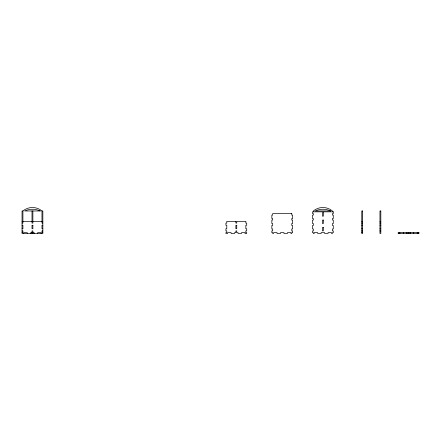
<?xml version="1.0" encoding="UTF-8"?>
<svg xmlns="http://www.w3.org/2000/svg" width="441" height="441" viewBox="0 0 441 441"><rect width="100%" height="100%" fill="white"/><g stroke="black" fill="none" stroke-linecap="round" stroke-linejoin="round"><path stroke-width="0.66" d="M22.915 210.969L22.05 210.969L22.05 233.498L42.843 233.498L42.843 210.969L41.978 210.969A14.834 14.834 0 0 0 22.915 210.969L22.915 223.102L22.05 223.102M22.05 221.365L42.843 221.365M361.769 221.365L362.634 221.365M379.96 221.365L380.831 221.365M42.843 223.102L41.978 223.102L41.978 210.969M361.769 223.102L362.634 223.102M379.96 223.102L380.831 223.102M22.05 225.263L22.915 225.263L22.915 228.73L22.05 228.73M42.843 225.263L41.978 225.263L41.978 228.73L42.843 228.73M361.769 225.263L362.634 225.263M379.96 225.263L380.831 225.263M361.769 228.73L362.634 228.73M379.96 228.73L380.831 228.73M22.05 230.897L22.915 230.897L22.915 232.627L22.05 232.627M42.843 230.897L41.978 230.897L41.978 232.627L42.843 232.627M361.769 230.897L362.634 230.897M379.96 230.897L380.831 230.897M32.011 232.627L30.716 232.627L30.716 233.498M32.882 232.627L34.178 232.627L34.178 233.498M361.769 232.627L362.634 232.627M418.085 232.627L418.085 233.498M417.219 232.627L417.219 233.498M413.752 232.627L413.752 233.498M410.284 232.627L410.284 233.498M408.989 232.627L408.989 233.498M408.118 232.627L408.118 233.498M406.822 232.627L406.822 233.498M403.355 232.627L403.355 233.498M399.888 232.627L399.888 233.498M399.022 232.627L399.022 233.498M332.415 211.834L332.415 210.969A14.834 14.834 0 0 0 313.353 210.969L313.353 211.834M41.112 233.498L41.112 232.627L37.645 232.627L37.645 233.498M32.882 210.969L32.882 223.102L32.011 223.102L32.011 210.969M32.882 233.498L32.882 230.897L32.011 230.897L32.011 233.498M27.248 233.498L27.248 232.627L23.781 232.627L23.781 233.498M40.247 210.969L24.652 210.969A18.412 18.412 0 0 1 40.247 210.969M330.684 210.969L315.089 210.969A18.412 18.412 0 0 1 330.684 210.969M362.634 210.969L361.769 210.969L361.769 233.498L362.634 233.498L362.634 210.969M380.831 210.969L379.96 210.969L379.96 233.498L380.831 233.498L380.831 210.969M333.28 211.834L312.487 211.834L312.487 213.571L313.353 213.571L313.353 215.087L312.487 215.087L312.487 218.549L313.353 218.549L313.353 220.065L312.487 220.065L312.487 223.532L313.353 223.532L313.353 225.483L312.487 225.483L312.487 228.945L313.353 228.945L313.353 230.897L312.487 230.897L312.487 232.627L313.353 232.627L313.353 233.498L314.224 233.498L314.224 232.627L317.685 232.627L317.685 233.498L321.153 233.498L321.153 232.627L324.62 232.627L324.62 233.498L328.082 233.498L328.082 232.627L331.549 232.627L331.549 233.498L332.415 233.498L332.415 232.627L333.28 232.627L333.28 230.897L332.415 230.897L332.415 228.945L333.28 228.945L333.28 225.483L332.415 225.483L332.415 223.532L333.28 223.532L333.28 220.065L332.415 220.065L332.415 218.549L333.28 218.549L333.28 215.087L332.415 215.087L332.415 213.571L333.28 213.571L333.28 211.834M323.319 212.7L322.454 212.7L322.454 216.167L323.319 216.167L323.319 212.7M291.766 213.571L272.703 213.571L272.703 215.087L271.838 215.087L271.838 218.549L272.703 218.549L272.703 220.065L271.838 220.065L271.838 223.532L272.703 223.532L272.703 225.483L271.838 225.483L271.838 228.945L272.703 228.945L272.703 230.897L271.838 230.897L271.838 232.627L272.703 232.627L272.703 233.498L273.569 233.498L273.569 232.627L277.036 232.627L277.036 233.498L280.504 233.498L280.504 232.627L283.965 232.627L283.965 233.498L287.433 233.498L287.433 232.627L290.9 232.627L290.9 233.498L291.766 233.498L291.766 232.627L292.631 232.627L292.631 230.897L291.766 230.897L291.766 228.945L292.631 228.945L292.631 225.483L291.766 225.483L291.766 223.532L292.631 223.532L292.631 220.065L291.766 220.065L291.766 218.549L292.631 218.549L292.631 215.087L291.766 215.087L291.766 213.571M323.319 220.065L322.454 220.065L322.454 223.532L323.319 223.532L323.319 220.065M235.885 221.365L226.784 221.365L226.784 223.102L225.919 223.102L225.919 225.263L226.784 225.263L226.784 228.73L225.919 228.73L225.919 230.897L226.784 230.897L226.784 232.627L225.919 232.627L225.919 233.498L227.65 233.498L227.65 232.627L231.117 232.627L231.117 233.498L234.584 233.498L234.584 232.627L235.885 232.627L235.885 230.897L236.751 230.897L236.751 232.627L238.046 232.627L238.046 233.498L241.514 233.498L241.514 232.627L244.981 232.627L244.981 233.498L246.712 233.498L246.712 232.627L245.846 232.627L245.846 230.897L246.712 230.897L246.712 228.73L245.846 228.73L245.846 225.263L246.712 225.263L246.712 223.102L245.846 223.102L245.846 221.365L236.751 221.365L236.751 223.102L235.885 223.102L235.885 221.365M32.882 225.263L32.011 225.263L32.011 228.73L32.882 228.73L32.882 225.263M236.751 225.263L235.885 225.263L235.885 228.73L236.751 228.73L236.751 225.263M323.319 227.429L322.454 227.429L322.454 230.897L323.319 230.897L323.319 227.429M418.95 232.627L398.157 232.627L398.157 233.498L418.95 233.498L418.95 232.627"/></g></svg>
